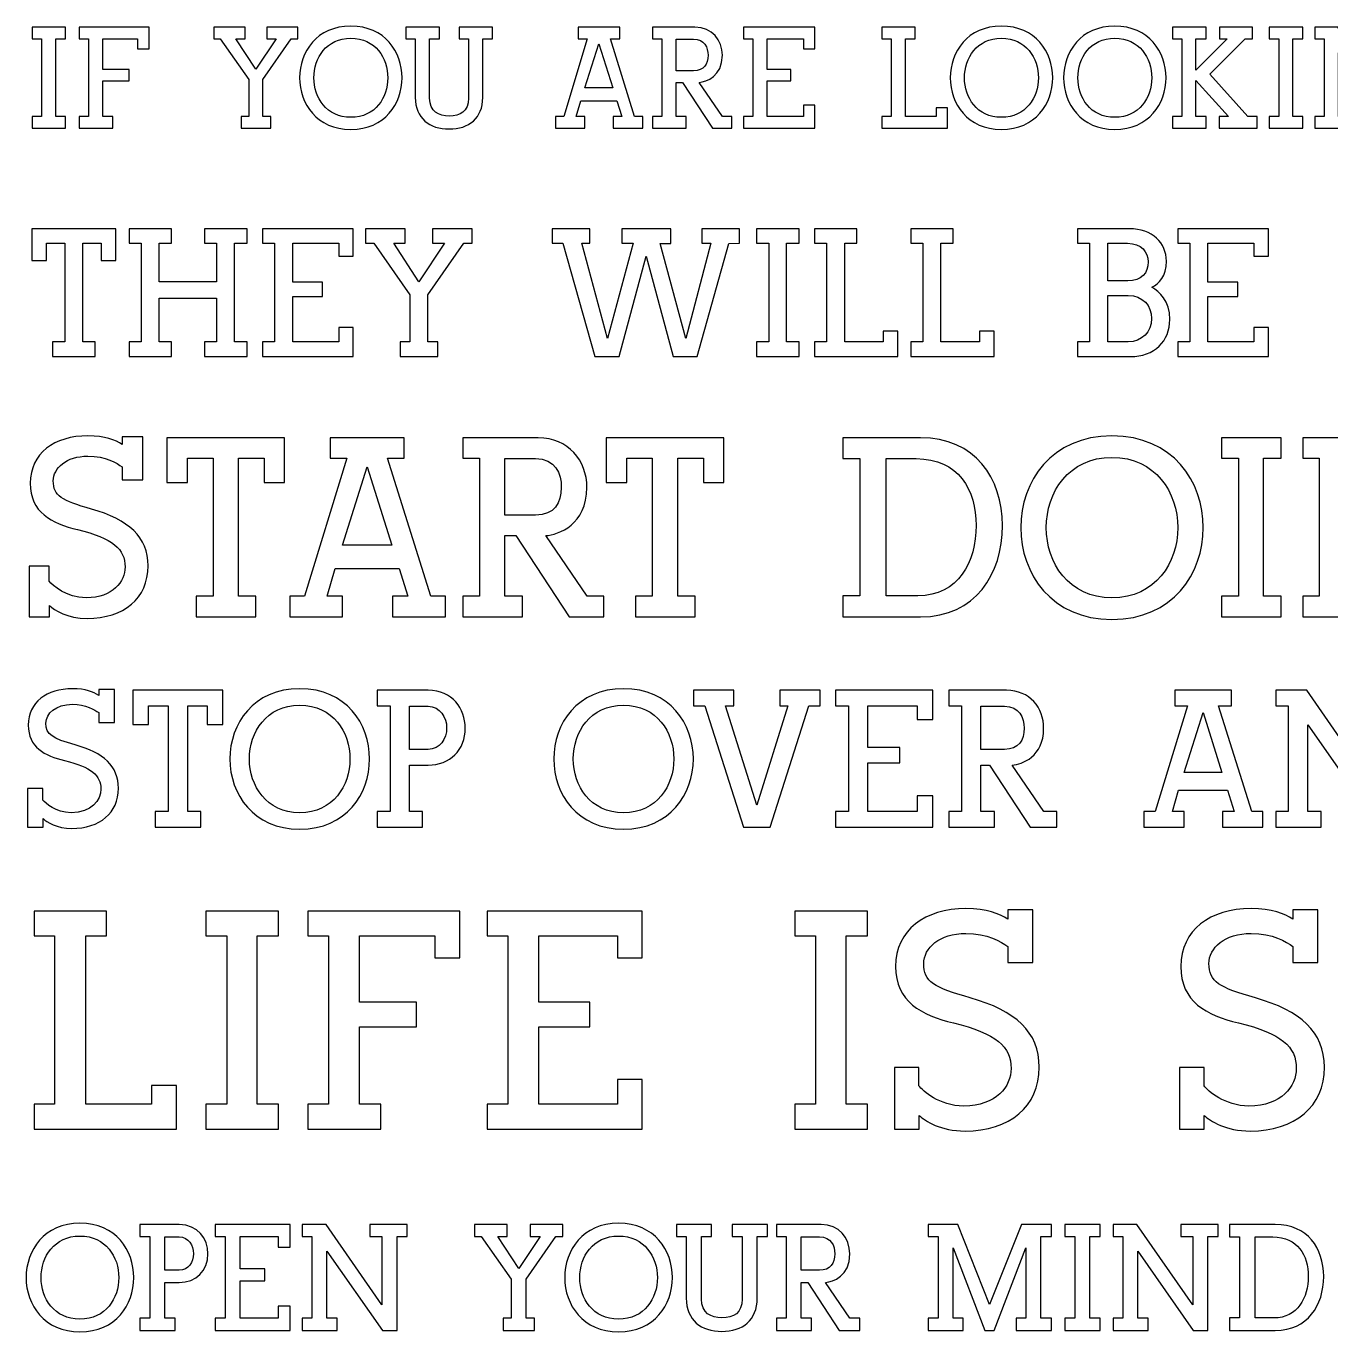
# Model space of a CAD drawing. Extents: x 11 to 200, y 17 to 278.
# Drawn here: x 12 to 72.2, y 151.8 to 212 of the extents above; entities that cross this region are included whole.
import ezdxf

# ---------------------------------------------------------------- set-up
doc = ezdxf.new("R2010")
doc.units = 0
doc.layers.add('Ebene_1', color=7, linetype='CONTINUOUS')

msp = doc.modelspace()

# ---------------------------------------------------------------- linework, layer by layer
at = {"layer": 'Ebene_1', "color": 7}
for points in [[(13.362509, 207.839805), (13.362509, 211.425015), (13.818294, 211.425015), (13.818294, 211.951712), (12.27347, 211.951712), (12.27347, 211.425015), (12.71501, 211.425015), (12.71501, 207.839805), (12.27347, 207.839805), (12.27347, 207.306405), (13.818294, 207.306405), (13.818294, 207.839805), (13.362509, 207.839805), (13.362509, 207.839805)], [(14.446803, 207.306405), (15.992114, 207.306405), (15.992114, 207.839805), (15.542714, 207.839805), (15.542714, 209.482197), (16.753557, 209.482197), (16.753557, 210.008895), (15.542714, 210.008895), (15.542714, 211.425015), (17.143366, 211.425015), (17.143366, 210.955644), (17.677242, 210.955644), (17.677242, 211.951712), (14.446803, 211.951712), (14.446803, 211.425015), (14.882286, 211.425015), (14.882286, 207.839805), (14.446803, 207.839805), (14.446803, 207.306405), (14.446803, 207.306405)], [(22.263586, 207.839805), (21.911923, 207.839805), (21.911923, 207.306405), (23.291888, 207.306405), (23.291888, 207.839805), (22.92369, 207.839805), (22.92369, 209.55113), (24.230636, 211.425015), (24.529256, 211.425015), (24.529256, 211.951712), (23.096738, 211.951712), (23.096738, 211.425015), (23.53124, 211.425015), (22.593313, 210.025899), (21.678793, 211.425015), (22.095452, 211.425015), (22.095452, 211.951712), (20.656225, 211.951712), (20.656225, 211.425015), (20.953694, 211.425015), (22.263586, 209.55113), (22.263586, 207.839805), (22.263586, 207.839805)], [(30.611794, 208.683262), (30.611794, 211.425015), (31.061356, 211.425015), (31.061356, 211.951712), (29.514898, 211.951712), (29.514898, 211.425015), (29.9512, 211.425015), (29.9512, 208.722208)], [(33.063934, 211.425015), (33.512844, 211.425015), (33.512844, 211.951712), (31.967363, 211.951712), (31.967363, 211.425015), (32.403506, 211.425015), (32.403506, 208.683262)], [(33.063934, 208.722208), (33.063934, 211.425015), (33.063934, 211.425015)], [(40.067702, 207.839805), (38.946398, 211.425015), (39.381585, 211.425015), (39.381585, 211.951712), (37.455453, 211.951712), (37.455453, 211.425015), (37.88242, 211.425015), (36.7947, 207.839805), (36.412571, 207.839805), (36.412571, 207.306405), (37.772071, 207.306405), (37.772071, 207.839805), (37.377031, 207.839805), (37.584288, 208.561271), (39.245024, 208.561271), (39.471296, 207.839805), (39.077067, 207.839805), (39.077067, 207.306405), (40.443763, 207.306405), (40.443763, 207.839805), (40.067702, 207.839805), (40.067702, 207.839805)], [(42.851542, 211.951712), (40.891826, 211.951712), (40.891826, 211.425015), (41.327189, 211.425015), (41.327189, 207.839805), (40.891826, 207.839805), (40.891826, 207.306405), (42.43784, 207.306405), (42.43784, 207.839805), (41.98138, 207.839805), (41.98138, 209.410654), (41.98138, 209.410654)], [(42.778517, 209.943207), (41.98138, 209.943207), (41.98138, 211.412562), (42.778517, 211.412562)], [(45.091328, 207.306405), (48.385955, 207.306405), (48.385955, 208.365656), (47.860422, 208.365656), (47.860422, 207.839805), (46.187409, 207.839805), (46.187409, 209.482197), (47.267932, 209.482197), (47.267932, 210.008895), (46.187409, 210.008895), (46.187409, 211.425015), (47.860422, 211.425015), (47.860422, 210.955644), (48.385955, 210.955644), (48.385955, 211.951712), (45.091328, 211.951712), (45.091328, 211.425015), (45.527009, 211.425015), (45.527009, 207.839805), (45.091328, 207.839805), (45.091328, 207.306405), (45.091328, 207.306405)], [(53.96951, 207.839805), (52.564643, 207.839805), (52.564643, 211.425015), (53.009143, 211.425015), (53.009143, 211.951712), (51.468069, 211.951712), (51.468069, 211.425015), (51.903573, 211.425015), (51.903573, 207.839805), (51.468069, 207.839805), (51.468069, 207.306405), (54.503545, 207.306405), (54.503545, 208.236469), (53.96951, 208.236469), (53.96951, 207.839805), (53.96951, 207.839805)], [(68.347498, 207.839805), (66.593769, 209.785727), (68.224237, 211.425015), (68.57444, 211.425015), (68.57444, 211.951712), (67.050228, 211.951712), (67.050228, 211.425015), (67.406639, 211.425015), (65.960709, 209.974005), (65.960709, 211.425015), (66.424188, 211.425015), (66.424188, 211.951712), (64.878034, 211.951712), (64.878034, 211.425015), (65.312868, 211.425015), (65.312868, 207.839805), (64.878034, 207.839805), (64.878034, 207.306405), (66.424188, 207.306405), (66.424188, 207.839805), (65.960709, 207.839805), (65.960709, 209.498919), (67.465095, 207.839805), (67.023875, 207.839805), (67.023875, 207.306405), (68.788928, 207.306405), (68.788928, 207.839805), (68.347498, 207.839805), (68.347498, 207.839805)], [(70.428005, 207.839805), (70.428005, 211.425015), (70.883158, 211.425015), (70.883158, 211.951712), (69.337674, 211.951712), (69.337674, 211.425015), (69.779035, 211.425015), (69.779035, 207.839805), (69.337674, 207.839805), (69.337674, 207.306405), (70.883158, 207.306405), (70.883158, 207.839805), (70.428005, 207.839805), (70.428005, 207.839805)], [(72.990829, 207.839805), (72.533241, 207.839805), (72.533241, 210.780949), (74.967055, 207.306405), (75.615214, 207.306405), (75.615214, 211.425015), (76.064123, 211.425015), (76.064123, 211.951712), (74.419579, 211.951712), (74.419579, 211.425015), (74.948076, 211.425015), (74.948076, 208.432119), (72.501174, 211.951712), (71.450249, 211.951712), (71.450249, 211.425015), (71.8733, 211.425015), (71.8733, 207.839805), (71.450249, 207.839805), (71.450249, 207.306405), (72.990829, 207.306405), (72.990829, 207.839805), (72.990829, 207.839805)], [(39.05777, 209.161805), (37.772071, 209.161805), (38.417937, 211.196309), (39.05777, 209.161805), (39.05777, 209.161805)], [(41.98138, 209.410654), (42.268541, 209.410654), (43.654217, 207.306405), (44.554506, 207.306405), (44.554506, 207.839805), (44.119849, 207.839805), (43.047016, 209.410654)], [(15.188596, 197.44101), (14.618211, 197.44101), (14.618211, 201.991385), (15.460859, 201.991385), (15.460859, 201.189803), (16.130128, 201.189803), (16.130128, 202.659793), (12.256445, 202.659793), (12.256445, 201.189803), (12.933902, 201.189803), (12.933902, 201.991385), (13.776218, 201.991385), (13.776218, 197.44101), (13.22253, 197.44101), (13.22253, 196.763253), (15.188596, 196.763253), (15.188596, 197.44101), (15.188596, 197.44101)], [(21.60561, 197.44101), (21.60561, 201.991385), (22.191387, 201.991385), (22.191387, 202.659793), (20.225815, 202.659793), (20.225815, 201.991385), (20.779171, 201.991385), (20.779171, 200.215678), (18.128445, 200.215678), (18.128445, 201.991385), (18.706528, 201.991385), (18.706528, 202.659793), (16.748975, 202.659793), (16.748975, 201.991385), (17.302825, 201.991385), (17.302825, 197.44101), (16.748975, 197.44101), (16.748975, 196.763253), (18.706528, 196.763253), (18.706528, 197.44101), (18.128445, 197.44101), (18.128445, 199.464261), (20.779171, 199.464261), (20.779171, 197.44101), (20.225815, 197.44101), (20.225815, 196.763253), (22.191387, 196.763253), (22.191387, 197.44101), (21.60561, 197.44101), (21.60561, 197.44101)], [(22.901916, 196.763253), (27.088789, 196.763253), (27.088789, 198.109171), (26.420501, 198.109171), (26.420501, 197.44101), (24.297431, 197.44101), (24.297431, 199.529913), (25.668065, 199.529913), (25.668065, 200.199027), (24.297431, 200.199027), (24.297431, 201.991385), (26.420501, 201.991385), (26.420501, 201.396425), (27.088789, 201.396425), (27.088789, 202.659793), (22.901916, 202.659793), (22.901916, 201.991385), (23.45462, 201.991385), (23.45462, 197.44101), (22.901916, 197.44101), (22.901916, 196.763253), (22.901916, 196.763253)], [(29.690564, 197.44101), (29.252297, 197.44101), (29.252297, 196.763253), (30.995383, 196.763253), (30.995383, 197.44101), (30.532062, 197.44101), (30.532062, 199.612745), (32.192965, 201.991385), (32.572127, 201.991385), (32.572127, 202.659793), (30.748005, 202.659793), (30.748005, 201.991385), (31.300222, 201.991385), (30.111481, 200.215678), (28.955153, 201.991385), (29.483956, 201.991385), (29.483956, 202.659793), (27.650171, 202.659793), (27.650171, 201.991385), (28.029993, 201.991385), (29.690564, 199.612745), (29.690564, 197.44101), (29.690564, 197.44101)], [(39.992102, 201.991385), (38.811037, 197.597714), (37.630466, 201.991385), (38.001765, 201.991385), (38.001765, 202.659793), (36.267192, 202.659793), (36.267192, 201.991385), (36.755401, 201.991385), (38.233258, 196.763253), (39.348035, 196.763253), (40.594858, 201.396425), (41.843056, 196.763253), (42.957481, 196.763253), (44.418158, 201.983341), (44.906649, 201.991385), (44.906649, 202.659793), (43.163927, 202.659793), (43.163927, 201.991385), (43.576324, 201.991385), (42.428808, 197.597714), (41.239912, 201.983341), (41.743008, 201.983341), (41.743008, 202.659793), (39.479621, 202.659793), (39.479621, 201.991385), (39.992102, 201.991385), (39.992102, 201.991385)], [(47.078525, 197.44101), (47.078525, 201.991385), (47.656622, 201.991385), (47.656622, 202.659793), (45.690874, 202.659793), (45.690874, 201.991385), (46.252249, 201.991385), (46.252249, 197.44101), (45.690874, 197.44101), (45.690874, 196.763253), (47.656622, 196.763253), (47.656622, 197.44101), (47.078525, 197.44101), (47.078525, 197.44101)], [(51.537495, 197.44101), (49.761189, 197.44101), (49.761189, 201.991385), (50.323058, 201.991385), (50.323058, 202.659793), (48.366305, 202.659793), (48.366305, 201.991385), (48.919179, 201.991385), (48.919179, 197.44101), (48.366305, 197.44101), (48.366305, 196.763253), (52.21497, 196.763253), (52.21497, 197.944142), (51.537495, 197.944142), (51.537495, 197.44101), (51.537495, 197.44101)], [(55.97223, 197.44101), (54.196205, 197.44101), (54.196205, 201.991385), (54.758286, 201.991385), (54.758286, 202.659793), (52.800546, 202.659793), (52.800546, 201.991385), (53.354089, 201.991385), (53.354089, 197.44101), (52.800546, 197.44101), (52.800546, 196.763253), (56.649528, 196.763253), (56.649528, 197.944142), (55.97223, 197.944142), (55.97223, 197.44101), (55.97223, 197.44101)], [(62.879901, 202.659793), (60.493253, 202.659793), (60.493253, 201.991385), (61.04595, 201.991385), (61.04595, 197.44101), (60.493253, 197.44101), (60.493253, 196.763253), (62.929678, 196.763253)], [(65.118558, 196.763253), (69.304795, 196.763253), (69.304795, 198.109171), (68.636634, 198.109171), (68.636634, 197.44101), (66.513723, 197.44101), (66.513723, 199.529913), (67.885006, 199.529913), (67.885006, 200.199027), (66.513723, 200.199027), (66.513723, 201.991385), (68.636634, 201.991385), (68.636634, 201.396425), (69.304795, 201.396425), (69.304795, 202.659793), (65.118558, 202.659793), (65.118558, 201.991385), (65.672066, 201.991385), (65.672066, 197.44101), (65.118558, 197.44101), (65.118558, 196.763253), (65.118558, 196.763253)], [(61.889583, 201.991385), (62.805253, 201.991385)], [(62.814566, 200.256812), (61.889583, 200.256812), (61.889583, 201.991385), (61.889583, 201.991385)], [(61.889583, 199.588015), (62.830124, 199.588015)], [(62.830124, 197.44101), (61.889583, 197.44101), (61.889583, 199.588015), (61.889583, 199.588015)], [(16.43284, 191.674787), (16.43284, 191.074147), (17.381904, 191.074147), (17.381904, 193.063285), (16.43284, 193.063285), (16.43284, 192.704898)], [(22.597402, 185.706704), (21.800269, 185.706704), (21.800269, 192.080516), (22.980173, 192.080516), (22.980173, 190.957872), (23.916301, 190.957872), (23.916301, 193.017282), (18.49255, 193.017282), (18.49255, 190.957872), (19.440302, 190.957872), (19.440302, 192.080516), (20.620203, 192.080516), (20.620203, 185.706704), (19.845175, 185.706704), (19.845175, 184.758437), (22.597402, 184.758437), (22.597402, 185.706704), (22.597402, 185.706704)], [(30.67057, 185.706704), (28.669466, 192.080516), (29.444007, 192.080516), (29.444007, 193.017282), (26.020214, 193.017282), (26.020214, 192.080516), (26.784278, 192.080516), (24.840314, 185.706704), (24.157946, 185.706704), (24.157946, 184.758437), (26.586345, 184.758437), (26.586345, 185.706704), (25.881386, 185.706704), (26.251873, 186.990215), (29.201377, 186.990215), (29.606416, 185.706704), (28.90031, 185.706704), (28.90031, 184.758437), (31.341148, 184.758437), (31.341148, 185.706704), (30.67057, 185.706704), (30.67057, 185.706704)], [(35.620515, 193.017282), (32.138937, 193.017282), (32.138937, 192.080516), (32.913475, 192.080516), (32.913475, 185.706704), (32.138937, 185.706704), (32.138937, 184.758437), (34.892311, 184.758437), (34.892311, 185.706704), (34.082404, 185.706704), (34.082404, 188.506242), (34.082404, 188.506242)], [(42.860538, 185.706704), (42.061602, 185.706704), (42.061602, 192.080516), (43.241855, 192.080516), (43.241855, 190.957872), (44.178621, 190.957872), (44.178621, 193.017282), (38.754698, 193.017282), (38.754698, 190.957872), (39.70293, 190.957872), (39.70293, 192.080516), (40.882689, 192.080516), (40.882689, 185.706704), (40.107495, 185.706704), (40.107495, 184.758437), (42.860538, 184.758437), (42.860538, 185.706704), (42.860538, 185.706704)], [(53.250937, 193.017282), (49.676028, 193.017282), (49.676028, 192.057092), (50.462864, 192.057092), (50.462864, 185.729952), (49.676028, 185.729952), (49.676028, 184.758437), (49.676028, 184.758437)], [(69.075384, 185.706704), (69.075384, 192.080516), (69.884303, 192.080516), (69.884303, 193.017282), (67.132249, 193.017282), (67.132249, 192.080516), (67.918096, 192.080516), (67.918096, 185.706704), (67.132249, 185.706704), (67.132249, 184.758437), (69.884303, 184.758437), (69.884303, 185.706704), (69.075384, 185.706704), (69.075384, 185.706704)], [(73.631932, 185.706704), (72.823189, 185.706704), (72.823189, 190.935153), (77.137097, 184.758437), (78.293432, 184.758437), (78.293432, 192.080516), (79.09205, 192.080516), (79.09205, 193.017282), (76.165441, 193.017282), (76.165441, 192.080516), (77.102384, 192.080516), (77.102384, 186.759075), (72.764416, 193.017282), (70.891343, 193.017282), (70.891343, 192.080516), (71.643289, 192.080516), (71.643289, 185.706704), (70.891343, 185.706704), (70.891343, 184.758437), (73.631932, 184.758437), (73.631932, 185.706704), (73.631932, 185.706704)], [(28.865268, 188.066011), (26.586345, 188.066011), (27.73203, 191.674787), (28.865268, 188.066011), (28.865268, 188.066011)], [(35.493162, 189.454474), (34.082404, 189.454474), (34.082404, 192.057092), (35.493162, 192.057092)], [(51.665836, 192.057092), (53.053487, 192.057092)], [(53.124078, 185.729952), (51.665836, 185.729952), (51.665836, 192.057092), (51.665836, 192.057092)], [(34.082404, 188.506242), (34.591744, 188.506242), (37.043726, 184.758437), (38.651052, 184.758437), (38.651052, 185.706704), (37.876035, 185.706704), (35.967084, 188.506242)], [(13.067001, 186.401041), (13.067001, 187.095308), (12.141355, 187.095308), (12.141355, 184.758437), (13.078297, 184.758437), (13.078297, 185.278749)], [(49.676028, 184.758437), (53.250937, 184.758437)], [(15.346256, 180.345963), (15.346256, 179.885941), (16.071027, 179.885941), (16.071027, 181.40786), (15.346256, 181.40786), (15.346256, 181.133434)], [(20.06177, 175.780278), (19.451273, 175.780278), (19.451273, 180.655914), (20.353347, 180.655914), (20.353347, 179.797359), (21.070259, 179.797359), (21.070259, 181.372476), (16.920058, 181.372476), (16.920058, 179.797359), (17.646466, 179.797359), (17.646466, 180.655914), (18.548212, 180.655914), (18.548212, 175.780278), (17.956057, 175.780278), (17.956057, 175.054544), (20.06177, 175.054544), (20.06177, 175.780278), (20.06177, 175.780278)], [(30.538123, 181.372476), (28.192892, 181.372476), (28.192892, 180.655914), (28.786035, 180.655914), (28.786035, 175.780278), (28.192892, 175.780278), (28.192892, 175.054544), (30.289767, 175.054544), (30.289767, 175.780278), (29.67943, 175.780278), (29.67943, 177.921815), (30.538123, 177.921815)], [(47.139768, 180.655914), (45.70756, 176.080668), (44.264911, 180.655914), (44.635892, 180.655914), (44.635892, 181.372476), (42.777706, 181.372476), (42.777706, 180.655914), (43.29964, 180.655914), (45.087095, 175.054544), (46.326262, 175.054544), (48.104685, 180.655914), (48.618612, 180.655914), (48.618612, 181.372476), (46.759261, 181.372476), (46.759261, 180.655914), (47.139768, 180.655914), (47.139768, 180.655914)], [(49.334045, 175.054544), (53.820991, 175.054544), (53.820991, 176.496875), (53.103758, 176.496875), (53.103758, 175.780278), (50.830423, 175.780278), (50.830423, 178.018759), (52.299072, 178.018759), (52.299072, 178.735991), (50.830423, 178.735991), (50.830423, 180.655914), (53.103758, 180.655914), (53.103758, 180.01922), (53.820991, 180.01922), (53.820991, 181.372476), (49.334045, 181.372476), (49.334045, 180.655914), (49.926677, 180.655914), (49.926677, 175.780278), (49.334045, 175.780278), (49.334045, 175.054544), (49.334045, 175.054544)], [(57.218593, 181.372476), (54.554945, 181.372476), (54.554945, 180.655914), (55.147611, 180.655914), (55.147611, 175.780278), (54.554945, 175.780278), (54.554945, 175.054544), (56.661134, 175.054544), (56.661134, 175.780278), (56.04148, 175.780278), (56.04148, 177.921815), (56.04148, 177.921815)], [(68.537433, 175.780278), (67.007189, 180.655914), (67.599679, 180.655914), (67.599679, 181.372476), (64.98101, 181.372476), (64.98101, 180.655914), (65.564046, 180.655914), (64.077652, 175.780278), (63.555223, 175.780278), (63.555223, 175.054544), (65.414538, 175.054544), (65.414538, 175.780278), (64.87493, 175.780278), (65.157222, 176.762094), (67.413518, 176.762094), (67.723293, 175.780278), (67.184142, 175.780278), (67.184142, 175.054544), (69.050513, 175.054544), (69.050513, 175.780278), (68.537433, 175.780278), (68.537433, 175.780278)], [(71.740197, 175.780278), (71.121707, 175.780278), (71.121707, 179.779684), (74.421872, 175.054544), (75.306745, 175.054544), (75.306745, 180.655914), (75.916768, 180.655914), (75.916768, 181.372476), (73.678605, 181.372476), (73.678605, 180.655914), (74.394885, 180.655914), (74.394885, 176.58574), (71.076975, 181.372476), (69.643497, 181.372476), (69.643497, 180.655914), (70.219125, 180.655914), (70.219125, 175.780278), (69.643497, 175.780278), (69.643497, 175.054544), (71.740197, 175.054544), (71.740197, 175.780278), (71.740197, 175.780278)], [(30.538123, 178.647268), (29.67943, 178.647268), (29.67943, 180.637887), (30.538123, 180.637887)], [(57.120698, 178.647268), (56.04148, 178.647268), (56.04148, 180.637887), (57.120698, 180.637887)], [(67.157966, 177.585548), (65.414538, 177.585548), (66.290768, 180.345963), (67.157966, 177.585548), (67.157966, 177.585548)], [(56.04148, 177.921815), (56.430629, 177.921815), (58.306313, 175.054544), (59.536626, 175.054544), (59.536626, 175.780278), (58.944171, 175.780278), (57.484129, 177.921815)], [(12.770513, 176.311032), (12.770513, 176.841963), (12.062276, 176.841963), (12.062276, 175.054544), (12.779844, 175.054544), (12.779844, 175.453147)], [(17.781858, 162.281907), (14.751642, 162.281907), (14.751642, 170.047604), (15.710196, 170.047604), (15.710196, 171.189475), (12.369898, 171.189475), (12.369898, 170.047604), (13.313557, 170.047604), (13.313557, 162.281907), (12.369898, 162.281907), (12.369898, 161.126065), (18.937696, 161.126065), (18.937696, 163.141379), (17.781858, 163.141379), (17.781858, 162.281907), (17.781858, 162.281907)], [(22.658471, 162.281907), (22.658471, 170.047604), (23.645184, 170.047604), (23.645184, 171.189475), (20.290973, 171.189475), (20.290973, 170.047604), (21.249202, 170.047604), (21.249202, 162.281907), (20.290973, 162.281907), (20.290973, 161.126065), (23.645184, 161.126065), (23.645184, 162.281907), (22.658471, 162.281907), (22.658471, 162.281907)], [(24.997974, 161.126065), (28.352841, 161.126065), (28.352841, 162.281907), (27.380533, 162.281907), (27.380533, 165.847432), (30.001954, 165.847432), (30.001954, 166.98955), (27.380533, 166.98955), (27.380533, 170.047604), (30.847544, 170.047604), (30.847544, 169.032874), (32.003707, 169.032874), (32.003707, 171.189475), (24.997974, 171.189475), (24.997974, 170.047604), (25.942776, 170.047604), (25.942776, 162.281907), (24.997974, 162.281907), (24.997974, 161.126065), (24.997974, 161.126065)], [(33.272003, 161.126065), (40.418222, 161.126065), (40.418222, 163.423319), (39.276633, 163.423319), (39.276633, 162.281907), (35.653605, 162.281907), (35.653605, 165.847432), (37.993898, 165.847432), (37.993898, 166.98955), (35.653605, 166.98955), (35.653605, 170.047604), (39.276633, 170.047604), (39.276633, 169.032874), (40.418222, 169.032874), (40.418222, 171.189475), (33.272003, 171.189475), (33.272003, 170.047604), (34.216812, 170.047604), (34.216812, 162.281907), (33.272003, 162.281907), (33.272003, 161.126065), (33.272003, 161.126065)], [(49.823207, 162.281907), (49.823207, 170.047604), (50.809433, 170.047604), (50.809433, 171.189475), (47.454093, 171.189475), (47.454093, 170.047604), (48.41393, 170.047604), (48.41393, 162.281907), (47.454093, 162.281907), (47.454093, 161.126065), (50.809433, 161.126065), (50.809433, 162.281907), (49.823207, 162.281907), (49.823207, 162.281907)], [(57.279483, 169.554809), (57.279483, 168.821842), (58.43483, 168.821842), (58.43483, 171.246307), (57.279483, 171.246307), (57.279483, 170.809357)], [(70.433437, 169.554809), (70.433437, 168.821842), (71.589102, 168.821842), (71.589102, 171.246307), (70.433437, 171.246307), (70.433437, 170.809357)], [(53.177101, 163.127162), (53.177101, 163.972912), (52.04994, 163.972912), (52.04994, 161.126065), (53.192341, 161.126065), (53.192341, 161.76043)], [(66.332184, 163.127162), (66.332184, 163.972912), (65.204177, 163.972912), (65.204177, 161.126065), (66.345766, 161.126065), (66.345766, 161.76043)], [(19.058029, 156.729643), (17.248635, 156.729643), (17.248635, 156.175288), (17.707369, 156.175288), (17.707369, 152.407515), (17.248635, 152.407515), (17.248635, 151.847128), (18.866153, 151.847128), (18.866153, 152.407515), (18.394648, 152.407515), (18.394648, 154.057775), (19.058029, 154.057775)], [(20.722035, 151.847128), (24.185449, 151.847128), (24.185449, 152.960212), (23.631436, 152.960212), (23.631436, 152.407515), (21.873943, 152.407515), (21.873943, 154.133587), (23.009478, 154.133587), (23.009478, 154.687412), (21.873943, 154.687412), (21.873943, 156.175288), (23.631436, 156.175288), (23.631436, 155.681681), (24.185449, 155.681681), (24.185449, 156.729643), (20.722035, 156.729643), (20.722035, 156.175288), (21.179948, 156.175288), (21.179948, 152.407515), (20.722035, 152.407515), (20.722035, 151.847128), (20.722035, 151.847128)], [(26.351247, 152.407515), (25.871395, 152.407515), (25.871395, 155.498307), (28.429627, 151.847128), (29.109701, 151.847128), (29.109701, 156.175288), (29.581365, 156.175288), (29.581365, 156.729643), (27.853668, 156.729643), (27.853668, 156.175288), (28.408506, 156.175288), (28.408506, 153.02978), (25.836851, 156.729643), (24.732752, 156.729643), (24.732752, 156.175288), (25.176585, 156.175288), (25.176585, 152.407515), (24.732752, 152.407515), (24.732752, 151.847128), (26.351247, 151.847128), (26.351247, 152.407515), (26.351247, 152.407515)], [(34.371188, 152.407515), (34.002993, 152.407515), (34.002993, 151.847128), (35.453051, 151.847128), (35.453051, 152.407515), (35.066513, 152.407515), (35.066513, 154.205906), (36.439594, 156.175288), (36.752296, 156.175288), (36.752296, 156.729643), (35.247558, 156.729643), (35.247558, 156.175288), (35.704194, 156.175288), (34.718286, 154.705263), (33.758095, 156.175288), (34.194869, 156.175288), (34.194869, 156.729643), (32.681982, 156.729643), (32.681982, 156.175288), (32.995672, 156.175288), (34.371188, 154.205906), (34.371188, 152.407515), (34.371188, 152.407515)], [(43.144736, 153.293693), (43.144736, 156.175288), (43.618199, 156.175288), (43.618199, 156.729643), (41.993516, 156.729643), (41.993516, 156.175288), (42.451563, 156.175288), (42.451563, 153.335286)], [(45.723294, 156.175288), (46.19397, 156.175288), (46.19397, 156.729643), (44.569252, 156.729643), (44.569252, 156.175288), (45.028604, 156.175288), (45.028604, 153.293693)], [(48.666378, 156.729643), (46.606685, 156.729643), (46.606685, 156.175288), (47.064626, 156.175288), (47.064626, 152.407515), (46.606685, 152.407515), (46.606685, 151.847128), (48.232073, 151.847128), (48.232073, 152.407515), (47.752366, 152.407515), (47.752366, 154.057775), (47.752366, 154.057775)], [(58.811703, 152.407515), (58.811703, 156.182167), (59.290422, 156.182167), (59.290422, 156.729643), (57.905699, 156.729643), (56.438496, 153.036483), (54.971928, 156.729643), (53.608336, 156.729643), (53.608336, 156.182167), (54.066242, 156.182167), (54.066242, 152.407515), (53.608336, 152.407515), (53.608336, 151.847128), (55.226175, 151.847128), (55.226175, 152.407515), (54.759415, 152.407515), (54.759415, 155.649085), (56.226618, 151.847128), (56.650974, 151.847128), (58.117542, 155.649085), (58.117542, 152.407515), (57.672583, 152.407515), (57.672583, 151.847128), (59.290422, 151.847128), (59.290422, 152.407515), (58.811703, 152.407515), (58.811703, 152.407515)], [(61.059532, 152.407515), (61.059532, 156.175288), (61.538569, 156.175288), (61.538569, 156.729643), (59.914345, 156.729643), (59.914345, 156.175288), (60.37913, 156.175288), (60.37913, 152.407515), (59.914345, 152.407515), (59.914345, 151.847128), (61.538569, 151.847128), (61.538569, 152.407515), (61.059532, 152.407515), (61.059532, 152.407515)], [(63.75299, 152.407515), (63.273142, 152.407515), (63.273142, 155.498307), (65.831063, 151.847128), (66.511113, 151.847128), (66.511113, 156.175288), (66.982636, 156.175288), (66.982636, 156.729643), (65.254589, 156.729643), (65.254589, 156.175288), (65.810602, 156.175288), (65.810602, 153.02978), (63.239275, 156.729643), (62.134693, 156.729643), (62.134693, 156.175288), (62.579651, 156.175288), (62.579651, 152.407515), (62.134693, 152.407515), (62.134693, 151.847128), (63.75299, 151.847128), (63.75299, 152.407515), (63.75299, 152.407515)], [(69.619085, 156.729643), (67.509615, 156.729643), (67.509615, 156.161353), (67.975211, 156.161353), (67.975211, 152.421239), (67.509615, 152.421239), (67.509615, 151.847128), (67.509615, 151.847128)], [(19.058029, 154.618339), (18.394648, 154.618339), (18.394648, 156.161353), (19.058029, 156.161353)], [(45.723294, 153.335286), (45.723294, 156.175288), (45.723294, 156.175288)], [(48.590601, 154.618339), (47.752366, 154.618339), (47.752366, 156.161353), (48.590601, 156.161353)], [(68.683624, 156.161353), (69.503198, 156.161353)], [(69.543485, 152.421239), (68.683624, 152.421239), (68.683624, 156.161353), (68.683624, 156.161353)], [(47.752366, 154.057775), (48.053921, 154.057775), (49.509376, 151.847128), (50.457607, 151.847128), (50.457607, 152.407515), (49.999525, 152.407515), (48.872365, 154.057775)], [(67.509615, 151.847128), (69.619085, 151.847128)]]:
    msp.add_lwpolyline(points, dxfattribs=at)
for points in [[(26.977625, 212.007663), (25.403661, 212.007663), (24.613238, 210.816332), (24.613238, 209.624437)], [(29.341684, 209.624437), (29.341684, 210.816332), (28.551264, 212.007663), (26.977625, 212.007663)], [(56.986924, 212.007663), (55.413641, 212.007663), (54.623878, 210.816332), (54.623878, 209.624437)], [(59.351664, 209.624437), (59.351664, 210.816332), (58.560595, 212.007663), (56.986924, 212.007663)], [(62.216185, 212.007663), (60.642901, 212.007663), (59.853455, 210.816332), (59.853455, 209.624437)], [(64.579443, 209.624437), (64.579443, 210.816332), (63.789503, 212.007663), (62.216185, 212.007663)], [(25.274488, 209.624437), (25.274488, 210.536685), (25.846514, 211.448263), (26.977625, 211.448263)], [(26.977625, 211.448263), (28.109396, 211.448263), (28.681746, 210.536685), (28.681746, 209.624437)], [(42.778517, 211.412562), (43.295513, 211.412562), (43.452217, 211.020626), (43.452217, 210.661287)], [(44.113111, 210.661287), (44.113111, 211.359822), (43.640635, 211.951712), (42.851542, 211.951712)], [(55.283466, 209.624437), (55.283466, 210.536685), (55.856448, 211.448263), (56.986924, 211.448263)], [(56.986924, 211.448263), (58.119059, 211.448263), (58.691864, 210.536685), (58.691864, 209.624437)], [(60.512903, 209.624437), (60.512903, 210.536685), (61.084262, 211.448263), (62.216185, 211.448263)], [(62.216185, 211.448263), (63.347966, 211.448263), (63.919501, 210.536685), (63.919501, 209.624437)], [(43.452217, 210.661287), (43.452217, 210.263283), (43.27604, 209.943207), (42.778517, 209.943207)], [(43.047016, 209.410654), (43.380003, 209.436195), (44.113111, 209.690125), (44.113111, 210.661287)], [(24.613238, 209.624437), (24.613238, 208.432966), (25.403661, 207.241565), (26.977625, 207.241565)], [(26.977625, 207.801), (25.846514, 207.801), (25.274488, 208.712542), (25.274488, 209.624437)], [(26.977625, 207.241565), (28.551264, 207.241565), (29.341684, 208.432966), (29.341684, 209.624437)], [(28.681746, 209.624437), (28.681746, 208.712542), (28.109396, 207.801), (26.977625, 207.801)], [(54.623878, 209.624437), (54.623878, 208.432966), (55.413641, 207.241565), (56.986924, 207.241565)], [(56.986924, 207.801), (55.856448, 207.801), (55.283466, 208.712542), (55.283466, 209.624437)], [(56.986924, 207.241565), (58.560595, 207.241565), (59.351664, 208.432966), (59.351664, 209.624437)], [(58.691864, 209.624437), (58.691864, 208.712542), (58.119059, 207.801), (56.986924, 207.801)], [(59.853455, 209.624437), (59.853455, 208.432966), (60.642901, 207.241565), (62.216185, 207.241565)], [(62.216185, 207.801), (61.084262, 207.801), (60.512903, 208.712542), (60.512903, 209.624437)], [(62.216185, 207.241565), (63.789503, 207.241565), (64.579443, 208.432966), (64.579443, 209.624437)], [(63.919501, 209.624437), (63.919501, 208.712542), (63.347966, 207.801), (62.216185, 207.801)], [(29.9512, 208.722208), (29.9512, 207.753198), (30.598205, 207.26252), (31.510922, 207.26252)], [(31.510922, 207.856492), (31.04777, 207.856492), (30.611794, 208.070804), (30.611794, 208.683262)], [(31.510922, 207.26252), (32.417257, 207.26252), (33.063934, 207.753198), (33.063934, 208.722208)], [(32.403506, 208.683262), (32.403506, 208.070804), (32.018767, 207.856492), (31.510922, 207.856492)], [(64.597964, 201.165391), (64.597964, 201.999252), (63.954038, 202.659793), (62.879901, 202.659793)], [(62.805253, 201.991385), (63.44177, 201.991385), (63.755319, 201.578458), (63.755319, 201.131842)], [(63.920313, 199.959808), (64.251501, 200.116159), (64.597964, 200.479802), (64.597964, 201.165391)], [(63.755319, 201.131842), (63.755319, 200.628287), (63.44946, 200.256812), (62.814566, 200.256812)], [(64.75495, 198.472955), (64.75495, 199.357017), (64.267235, 199.761229), (63.920313, 199.959808)], [(62.830124, 199.588015), (63.507916, 199.588015), (63.913116, 199.109296), (63.913116, 198.514372)], [(63.913116, 198.514372), (63.913116, 197.919765), (63.465688, 197.44101), (62.830124, 197.44101)], [(62.929678, 196.763253), (64.044738, 196.763253), (64.75495, 197.482144), (64.75495, 198.472955)], [(14.847904, 193.109781), (13.298169, 193.109781), (12.188009, 192.299874), (12.188009, 190.923864)], [(16.43284, 192.704898), (16.108683, 192.912649), (15.64635, 193.109781), (14.847904, 193.109781)], [(37.864746, 190.726873), (37.864746, 191.964594), (37.019949, 193.017282), (35.620515, 193.017282)], [(57.032609, 188.96891), (57.032609, 191.166645), (55.772522, 193.017282), (53.250937, 193.017282)], [(62.086856, 193.109781), (59.288482, 193.109781), (57.8779, 190.993255), (57.8779, 188.87673)], [(66.298458, 188.87673), (66.298458, 190.993255), (64.886712, 193.109781), (62.086856, 193.109781)], [(13.252657, 191.027651), (13.252657, 191.617495), (13.853657, 192.172838), (14.847904, 192.172838)], [(14.847904, 192.172838), (15.670413, 192.172838), (16.178589, 191.849129), (16.43284, 191.674787)], [(35.493162, 192.057092), (36.40735, 192.057092), (36.68548, 191.362437), (36.68548, 190.726873)], [(53.053487, 192.057092), (55.008441, 192.057092), (55.818348, 190.622909), (55.818348, 188.96891)], [(59.056954, 188.87673), (59.056954, 190.495239), (60.075282, 192.114877), (62.086856, 192.114877)], [(62.086856, 192.114877), (64.10023, 192.114877), (65.118558, 190.495239), (65.118558, 188.87673)], [(15.009985, 189.732286), (13.64525, 190.113604), (13.252657, 190.344955), (13.252657, 191.027651)], [(12.188009, 190.923864), (12.188009, 189.582003), (13.159503, 189.072733), (14.373948, 188.783279)], [(36.68548, 190.726873), (36.68548, 190.021105), (36.372637, 189.454474), (35.493162, 189.454474)], [(35.967084, 188.506242), (36.557634, 188.551927), (37.864746, 189.003271), (37.864746, 190.726873)], [(17.624527, 187.106491), (17.624527, 188.448105), (16.722125, 189.246053), (15.009985, 189.732286)], [(14.373948, 188.783279), (16.005051, 188.390143), (16.560044, 187.881332), (16.560044, 187.060136)], [(55.818348, 188.96891), (55.818348, 187.314735), (55.008441, 185.729952), (53.124078, 185.729952)], [(53.250937, 184.758437), (55.783282, 184.758437), (57.032609, 186.724503), (57.032609, 188.96891)], [(57.8779, 188.87673), (57.8779, 186.759075), (59.288482, 184.642514), (62.086856, 184.642514)], [(62.086856, 185.637277), (60.075282, 185.637277), (59.056954, 187.256915), (59.056954, 188.87673)], [(62.086856, 184.642514), (64.886712, 184.642514), (66.298458, 186.759075), (66.298458, 188.87673)], [(65.118558, 188.87673), (65.118558, 187.256915), (64.10023, 185.637277), (62.086856, 185.637277)], [(16.560044, 187.060136), (16.560044, 186.389399), (16.005051, 185.637277), (14.767358, 185.637277)], [(14.813689, 184.689046), (16.502418, 184.689046), (17.624527, 185.614382), (17.624527, 187.106491)], [(14.767358, 185.637277), (13.842199, 185.637277), (13.216967, 186.215374), (13.067001, 186.401041)], [(13.078297, 185.278749), (13.298169, 185.070998), (13.899334, 184.689046), (14.813689, 184.689046)], [(14.132958, 181.443561), (12.947653, 181.443561), (12.098132, 180.823554), (12.098132, 179.77083)], [(15.346256, 181.133434), (15.097572, 181.292925), (14.743782, 181.443561), (14.132958, 181.443561)], [(24.618805, 181.443561), (22.476907, 181.443561), (21.398018, 179.824205), (21.398018, 178.20439)], [(27.839426, 178.20439), (27.839426, 179.824205), (26.759555, 181.443561), (24.618805, 181.443561)], [(32.254027, 179.63822), (32.254027, 180.513956), (31.670547, 181.372476), (30.538123, 181.372476)], [(39.556421, 181.443561), (37.415519, 181.443561), (36.335983, 179.824205), (36.335983, 178.20439)], [(42.776894, 178.20439), (42.776894, 179.824205), (41.697818, 181.443561), (39.556421, 181.443561)], [(58.934998, 179.620405), (58.934998, 180.566837), (58.290121, 181.372476), (57.218593, 181.372476)], [(12.912453, 179.850416), (12.912453, 180.301619), (13.37233, 180.726293), (14.132958, 180.726293)], [(14.132958, 180.726293), (14.761135, 180.726293), (15.151106, 180.478608), (15.346256, 180.345963)], [(22.300095, 178.20439), (22.300095, 179.443734), (23.079057, 180.682584), (24.618805, 180.682584)], [(24.618805, 180.682584), (26.1579, 180.682584), (26.936862, 179.443734), (26.936862, 178.20439)], [(30.538123, 180.637887), (31.095247, 180.637887), (31.395994, 180.115635), (31.395994, 179.63822)], [(37.238213, 178.20439), (37.238213, 179.443734), (38.017005, 180.682584), (39.556421, 180.682584)], [(39.556421, 180.682584), (41.096331, 180.682584), (41.874947, 179.443734), (41.874947, 178.20439)], [(57.120698, 180.637887), (57.820397, 180.637887), (58.032099, 180.107133), (58.032099, 179.620405)], [(12.098132, 179.77083), (12.098132, 178.744493), (12.8414, 178.355027), (13.770655, 178.134152)], [(14.257545, 178.859428), (13.213037, 179.151175), (12.912453, 179.328164), (12.912453, 179.850416)], [(31.395994, 179.63822), (31.395994, 179.133819), (31.095247, 178.647268), (30.538123, 178.647268)], [(30.538123, 177.921815), (31.554635, 177.921815), (32.254027, 178.603382), (32.254027, 179.63822)], [(58.032099, 179.620405), (58.032099, 179.081114), (57.793551, 178.647268), (57.120698, 178.647268)], [(57.484129, 177.921815), (57.935332, 177.957199), (58.934998, 178.302145), (58.934998, 179.620405)], [(16.256842, 176.851311), (16.256842, 177.87733), (15.566619, 178.487671), (14.257545, 178.859428)], [(13.770655, 178.134152), (15.018497, 177.832774), (15.442522, 177.443484), (15.442522, 176.815257)], [(21.398018, 178.20439), (21.398018, 176.58574), (22.476907, 174.966102), (24.618805, 174.966102)], [(24.618805, 175.727079), (23.079057, 175.727079), (22.300095, 176.965717), (22.300095, 178.20439)], [(24.618805, 174.966102), (26.759555, 174.966102), (27.839426, 176.58574), (27.839426, 178.20439)], [(26.936862, 178.20439), (26.936862, 176.965717), (26.1579, 175.727079), (24.618805, 175.727079)], [(36.335983, 178.20439), (36.335983, 176.58574), (37.415519, 174.966102), (39.556421, 174.966102)], [(39.556421, 175.727079), (38.017005, 175.727079), (37.238213, 176.965717), (37.238213, 178.20439)], [(39.556421, 174.966102), (41.697818, 174.966102), (42.776894, 176.58574), (42.776894, 178.20439)], [(41.874947, 178.20439), (41.874947, 176.965717), (41.096331, 175.727079), (39.556421, 175.727079)], [(15.442522, 176.815257), (15.442522, 176.30253), (15.018497, 175.727079), (14.071726, 175.727079)], [(14.106926, 175.001486), (15.398809, 175.001486), (16.256842, 175.709193), (16.256842, 176.851311)], [(14.071726, 175.727079), (13.363655, 175.727079), (12.885769, 176.169745), (12.770513, 176.311032)], [(12.779844, 175.453147), (12.947653, 175.293198), (13.408183, 175.001486), (14.106926, 175.001486)], [(55.348271, 171.301835), (53.459817, 171.301835), (52.10575, 170.31575), (52.10575, 168.638327)], [(57.279483, 170.809357), (56.884619, 171.06244), (56.320139, 171.301835), (55.348271, 171.301835)], [(68.501591, 171.301835), (66.613454, 171.301835), (65.260022, 170.31575), (65.260022, 168.638327)], [(70.433437, 170.809357), (70.038044, 171.06244), (69.475363, 171.301835), (68.501591, 171.301835)], [(53.402032, 168.765539), (53.402032, 169.4839), (54.135633, 170.161022), (55.348271, 170.161022)], [(55.348271, 170.161022), (56.349067, 170.161022), (56.968615, 169.765981), (57.279483, 169.554809)], [(66.557433, 168.765539), (66.557433, 169.4839), (67.290258, 170.161022), (68.501591, 170.161022)], [(68.501591, 170.161022), (69.502527, 170.161022), (70.123205, 169.765981), (70.433437, 169.554809)], [(55.545263, 167.186647), (53.882727, 167.652102), (53.402032, 167.934006), (53.402032, 168.765539)], [(68.699499, 167.186647), (67.03647, 167.652102), (66.557433, 167.934006), (66.557433, 168.765539)], [(52.10575, 168.638327), (52.10575, 167.003943), (53.290236, 166.383301), (54.77021, 166.031299)], [(65.260022, 168.638327), (65.260022, 167.003943), (66.444473, 166.383301), (67.924799, 166.031299)], [(58.731022, 163.987305), (58.731022, 165.622359), (57.630991, 166.594827), (55.545263, 167.186647)], [(71.885259, 163.987305), (71.885259, 165.622359), (70.785721, 166.594827), (68.699499, 167.186647)], [(54.77021, 166.031299), (56.757407, 165.551451), (57.433858, 164.931797), (57.433858, 163.930508)], [(67.924799, 166.031299), (69.911326, 165.551451), (70.589118, 164.931797), (70.589118, 163.930508)], [(57.433858, 163.930508), (57.433858, 163.112734), (56.757407, 162.197099), (55.2496, 162.197099)], [(55.306397, 161.041575), (57.363656, 161.041575), (58.731022, 162.168912), (58.731022, 163.987305)], [(70.589118, 163.930508), (70.589118, 163.112734), (69.911326, 162.197099), (68.403519, 162.197099)], [(68.459505, 161.041575), (70.51761, 161.041575), (71.885259, 162.168912), (71.885259, 163.987305)], [(55.2496, 162.197099), (54.122228, 162.197099), (53.360157, 162.901878), (53.177101, 163.127162)], [(68.403519, 162.197099), (67.275829, 162.197099), (66.514394, 162.901878), (66.332184, 163.127162)], [(53.192341, 161.76043), (53.459817, 161.50636), (54.192466, 161.041575), (55.306397, 161.041575)], [(66.345766, 161.76043), (66.613454, 161.50636), (67.346561, 161.041575), (68.459505, 161.041575)], [(14.482328, 156.787569), (12.828633, 156.787569), (11.997774, 155.536266), (11.997774, 154.283552)], [(16.966882, 154.283552), (16.966882, 155.536266), (16.135857, 156.787569), (14.482328, 156.787569)], [(20.381668, 155.386653), (20.381668, 156.066068), (19.932596, 156.729643), (19.058029, 156.729643)], [(39.32641, 156.787569), (37.672694, 156.787569), (36.843313, 155.536266), (36.843313, 154.283552)], [(41.810777, 154.283552), (41.810777, 155.536266), (40.980091, 156.787569), (39.32641, 156.787569)], [(49.992011, 155.373071), (49.992011, 156.106673), (49.496605, 156.729643), (48.666378, 156.729643)], [(71.850722, 154.335446), (71.850722, 155.635185), (71.10876, 156.729643), (69.619085, 156.729643)], [(12.691762, 154.283552), (12.691762, 155.241415), (13.293093, 156.200512), (14.482328, 156.200512)], [(14.482328, 156.200512), (15.670907, 156.200512), (16.272562, 155.241415), (16.272562, 154.283552)], [(19.058029, 156.161353), (19.489088, 156.161353), (19.721896, 155.75714), (19.721896, 155.386653)], [(37.536627, 154.283552), (37.536627, 155.241415), (38.13702, 156.200512), (39.32641, 156.200512)], [(39.32641, 156.200512), (40.515941, 156.200512), (41.116793, 155.241415), (41.116793, 154.283552)], [(48.590601, 156.161353), (49.132503, 156.161353), (49.298838, 155.749944), (49.298838, 155.373071)], [(69.503198, 156.161353), (70.657875, 156.161353), (71.135747, 155.313805), (71.135747, 154.335446)], [(19.721896, 155.386653), (19.721896, 154.995846), (19.489088, 154.618339), (19.058029, 154.618339)], [(19.058029, 154.057775), (19.844356, 154.057775), (20.381668, 154.584119), (20.381668, 155.386653)], [(49.298838, 155.373071), (49.298838, 154.954606), (49.112854, 154.618339), (48.590601, 154.618339)], [(48.872365, 154.057775), (49.222885, 154.085609), (49.992011, 154.352274), (49.992011, 155.373071)], [(11.997774, 154.283552), (11.997774, 153.030592), (12.828633, 151.778865), (14.482328, 151.778865)], [(14.482328, 152.366593), (13.293093, 152.366593), (12.691762, 153.324808), (12.691762, 154.283552)], [(14.482328, 151.778865), (16.135857, 151.778865), (16.966882, 153.030592), (16.966882, 154.283552)], [(16.272562, 154.283552), (16.272562, 153.324808), (15.670907, 152.366593), (14.482328, 152.366593)], [(36.843313, 154.283552), (36.843313, 153.030592), (37.672694, 151.778865), (39.32641, 151.778865)], [(39.32641, 152.366593), (38.13702, 152.366593), (37.536627, 153.324808), (37.536627, 154.283552)], [(39.32641, 151.778865), (40.980091, 151.778865), (41.810777, 153.030592), (41.810777, 154.283552)], [(41.116793, 154.283552), (41.116793, 153.324808), (40.515941, 152.366593), (39.32641, 152.366593)], [(71.135747, 154.335446), (71.135747, 153.358357), (70.657875, 152.421239), (69.543485, 152.421239)], [(69.619085, 151.847128), (71.115463, 151.847128), (71.850722, 153.008825), (71.850722, 154.335446)], [(42.451563, 153.335286), (42.451563, 152.316005), (43.131189, 151.800455), (44.090533, 151.800455)], [(44.090533, 152.424696), (43.603629, 152.424696), (43.144736, 152.650297), (43.144736, 153.293693)], [(44.090533, 151.800455), (45.042715, 151.800455), (45.723294, 152.316005), (45.723294, 153.335286)], [(45.028604, 153.293693), (45.028604, 152.650297), (44.624427, 152.424696), (44.090533, 152.424696)]]:
    msp.add_open_spline(points, degree=3, dxfattribs=at)

doc.saveas('drawing.dxf')
